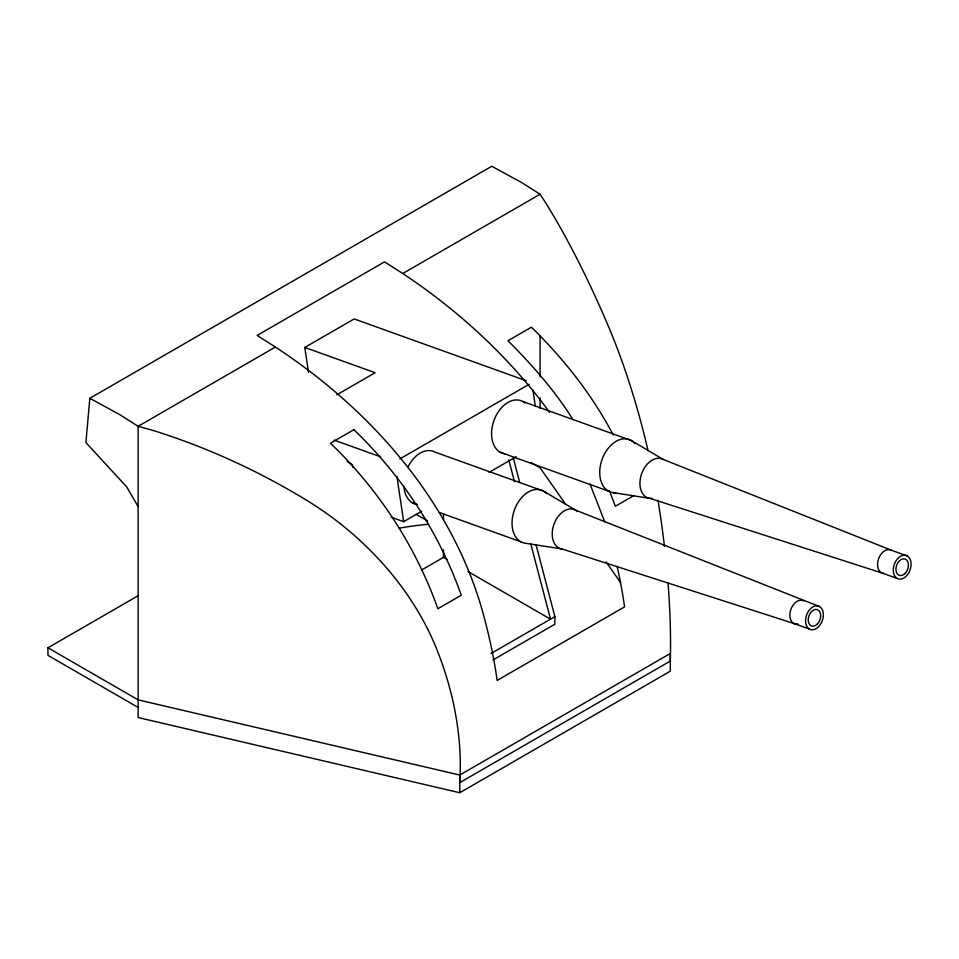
<?xml version="1.0" encoding="UTF-8"?>
<svg xmlns="http://www.w3.org/2000/svg" width="959" height="959" viewBox="0 0 959 959"><rect width="100%" height="100%" fill="white"/><g stroke="black" fill="none" stroke-linecap="round" stroke-linejoin="round"><path stroke-width="1.44" d="M648.032 450.598A261.076 80.017 76.8 0 0 607.922 325.173A545.563 167.202 76.8 0 0 546.294 203.787L540.073 194.245L521.792 182.63L491.763 166.255L89.822 398.309L85.926 442.602L126.588 486.764L138.132 506.544M617.105 566.337A400.994 231.515 60 0 1 622.942 596.21L624.573 606.855L497.182 680.411L495.551 669.766A400.994 231.515 60 0 0 485.59 622.835C456.784 506.82 373.662 411.507 275.401 347.05L138.132 426.311L138.132 717.548L459.757 792.745L670.317 671.18L670.317 653.487L459.757 775.052L138.132 699.866L47.95 647.793L47.95 655.381L138.132 707.442M275.401 347.05L257.12 335.434L384.511 261.879L402.792 273.507L540.073 194.245M308.498 372.236L304.794 347.446L354.159 318.939L526.167 380.723M336.777 394.844L375.125 372.703L304.794 347.446M47.95 647.793L138.468 595.539M399.903 458.905L529.224 384.247M391.152 517.189L403.679 521.684L421.78 511.231M489.03 472.415L516.182 456.736M421.492 570.066L443.478 557.371L447.35 559.6M633.851 495.587L615.366 506.256L609.385 490.564M491.02 653.511L554.889 616.637L535.973 544.484M492.938 659.984L554.889 624.225L554.889 616.637M613.101 492.626L649.866 498.356L883.503 573.482A12.383 8.355 -70.2 0 1 878.54 558.929A12.383 8.355 -70.2 0 1 891.51 550.274L907.214 555.92A12.383 8.355 -70.2 0 1 906.003 576.371A12.383 8.355 -70.2 0 1 893.297 569.25A12.383 8.355 -70.2 0 1 907.214 555.92M795.79 624.117L562.154 548.992L525.388 543.262A27.859 18.796 -70.2 0 1 515.199 507.97A27.859 18.796 -70.2 0 1 546.426 493.346M522.943 401.557L631.118 440.409L663.28 459.481L891.51 550.274M881.429 572.799L897.133 578.445M500.25 452.24L608.438 491.092M407.983 466.973A27.859 18.796 -70.2 0 1 435.23 452.192L543.417 491.056L575.568 510.116L819.501 606.556A12.383 8.355 -70.2 0 1 818.303 627.006A12.383 8.355 -70.2 0 1 805.584 619.886A12.383 8.355 -70.2 0 1 819.501 606.556M334.104 440.109L380.639 456.82M793.716 623.446L809.42 629.08M412.55 502.876L416.757 504.386M439.234 512.466L520.725 541.727M89.822 398.309L119.839 414.684L138.132 426.311L153.476 430.579A545.563 412.885 35 0 1 305.669 499.675A261.076 197.578 35 0 1 437.328 650.705A376.539 284.967 35 0 1 459.757 782.64L670.317 661.075A376.539 115.392 76.8 0 0 668.003 582.772M531.058 462.598L540.073 467.8L565.774 504.446M347.062 461.579L352.145 464.516L352.9 467.369M416.038 514.264L427.63 520.965M467.98 571.516L550.514 619.166L530.771 543.885M402.792 273.507C459.001 310.92 509.864 357.563 549.567 412.346M606.052 561.866L620.617 582.64M572.979 419.622C554.817 390.625 532.101 364.876 507.97 340.733L531.394 327.211C563.82 358.882 592.183 394.856 613.292 435.062M590.037 484.079L604.721 521.756M513.269 457.899L519.706 482.425M508.761 459.912L514.456 481.622M532.904 390.037L535.302 406.089M396.918 476.479L403.679 521.684M540.073 335.458L540.073 377.091M540.073 397.913L540.073 408.318M459.757 775.052L459.757 792.745M443.478 513.94L443.478 519.934M443.478 549.879L443.478 557.371M664.443 546.366A376.539 115.392 76.8 0 0 661.242 521.432A261.076 80.017 76.8 0 0 657.982 500.382M399.22 528.145A231.263 133.517 0 0 1 428.661 524.213M615.618 492.71A27.859 18.796 -70.2 0 1 602.552 458.174A27.859 18.796 -70.2 0 1 635.014 443.669M504.913 453.775A27.859 18.796 -70.2 0 1 494.376 419.323A27.859 18.796 -70.2 0 1 525.005 402.984M652.384 498.356A20.738 13.989 -70.2 0 1 641.008 475.7A20.738 13.989 -70.2 0 1 663.28 459.481M562.154 548.992A20.738 13.989 -70.2 0 1 554.482 522.919A20.738 13.989 -70.2 0 1 577.582 511.603M417.201 504.41A27.859 18.796 -70.2 0 1 403.919 486.297M798.068 623.985A12.383 8.355 -70.2 0 1 790.372 611.123A12.383 8.355 -70.2 0 1 803.81 600.921M353.883 429.704L330.459 443.226C378.385 489.198 415.679 546.103 437.855 608.749L461.267 595.227C439.102 532.581 401.809 475.676 353.883 429.704M904.852 573.614A8.667 5.85 -70.2 0 0 905.704 559.301A8.667 5.85 -70.2 0 0 895.958 568.627A8.667 5.85 -70.2 0 0 904.852 573.614M817.152 624.249A8.667 5.85 -70.2 0 0 817.991 609.936A8.667 5.85 -70.2 0 0 808.245 619.262A8.667 5.85 -70.2 0 0 817.152 624.249"/></g></svg>
